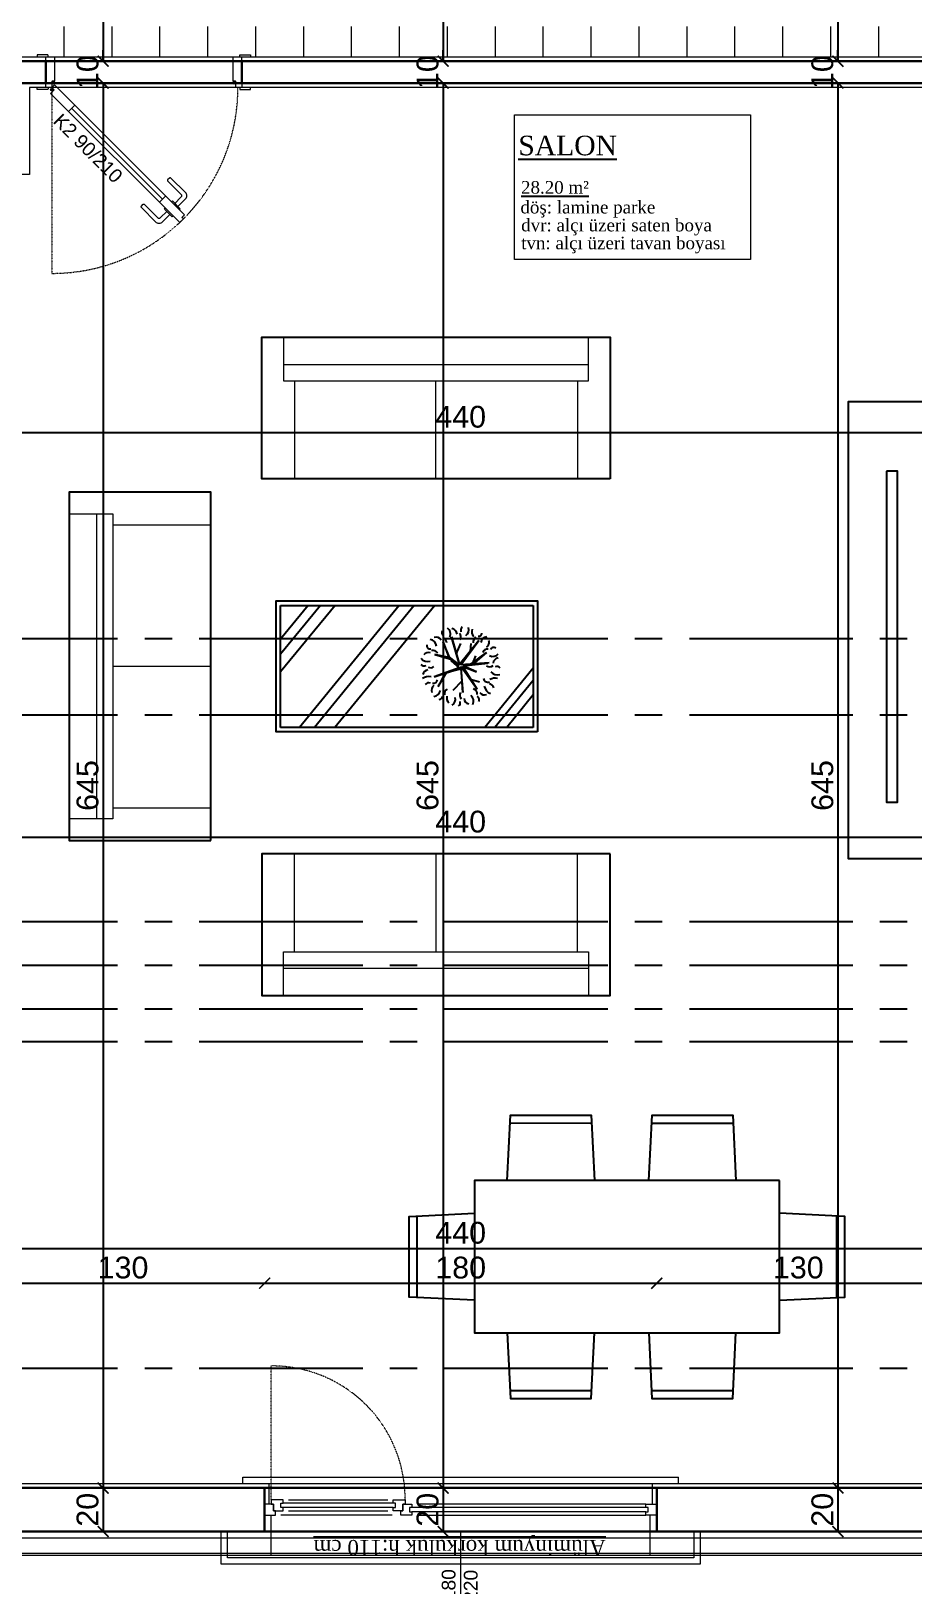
# Model space of a CAD drawing. Header units: millimetres. Extents: x 2778 to 13672, y 1832 to 5175.
# Drawn here: x 4174 to 4579, y 2466 to 3179 of the extents above; entities that cross this region are included whole.
import ezdxf

# ---------------------------------------------------------------- set-up
doc = ezdxf.new("R2010")
doc.units = ezdxf.units.MM
for name, pattern in [('CENTER2', [112.5, 75, -12.5, 12.5, -12.5]), ('DASHDOT2', [12.7, 6.35, -3.175, 0, -3.175]), ('DOTX2', [0.5, 0, -0.5])]:
    doc.linetypes.add(name, pattern=pattern)
for name, color, linetype in [('697D_L00F00_21.65 KOTU_1+1 B$0$4+1$0$7-DCR-FRN', 8, 'Continuous'), ('697D_L00F00_21.65 KOTU_1+1 B$0$4+1$0$A-FURN', 8, 'Continuous'), ('7-DCR-FRN', 8, 'Continuous'), ('Yazi', 7, 'Continuous')]:
    doc.layers.add(name, color=color, linetype=linetype)
for name, color, linetype, lineweight in [('aks', 251, 'DASHDOT2', 35), ('duvar', 232, 'Continuous', 30), ('görünüş', 201, 'Continuous', 18), ('ince', 37, 'Continuous', 0), ('iz', 1, 'DOTX2', 20), ('kapı', 3, 'Continuous', 18), ('pencere', 4, 'Continuous', 18), ('sıva dış', 30, 'Continuous', 9), ('sıva iç', 21, 'Continuous', 0), ('yalıtım', 107, 'Continuous', 0), ('yazı', 11, 'Continuous', 20), ('z - tarama', 251, 'Continuous', 18), ('ölçü dış', 192, 'Continuous', 20), ('ÖLÇÜ İÇ', 7, 'Continuous', 9)]:
    doc.layers.add(name, color=color, linetype=linetype, lineweight=lineweight)
doc.styles.get("Standard").update_dxf_attribs({"font": 'arial.ttf'})
doc.styles.add('Times roman', font='times.ttf')
doc.dimstyles.new('zulay iç ölçü', dxfattribs={"dimtxt": 10, "dimasz": 5, "dimexe": 0.18, "dimexo": 0, "dimgap": 2, "dimtad": 3, "dimdec": 0, "dimzin": 0, "dimdsep": 46, "dimtxsty": 'Standard', "dimblk": 'ARCHTICK', "dimcen": 0.09, "dimse1": 1, "dimse2": 1, "dimadec": 0, "dimazin": 0, "dimtfac": 1, "dimtdec": 0, "dimtix": 1, "dimtofl": 0, "dimtmove": 0, "dimatfit": 3, "dimldrblk": 'ARCHTICK', "dimfxl": 1, "dimtolj": 1, "dimtzin": 0, "dimarcsym": 0})

# ---------------------------------------------------------------- blocks, each defined once
blk = doc.blocks.new('sadsfsfsf')
at = {"layer": 'ince'}
for p, q in [((0.7, 0), (-0.7, 0)), ((0, 0.7), (0, -0.7))]:
    blk.add_line(p, q, dxfattribs=at)
for radius in [0.6, 0.45]:
    blk.add_circle((0, 0), radius, dxfattribs=at)
blk = doc.blocks.new('eddeded')
at = {"layer": 'duvar'}
for p, q in [((-48.21, 54.38), (-38.21, 54.38)), ((-48.21, -35.62), (-38.21, -35.62))]:
    blk.add_line(p, q, dxfattribs=at)
at = {"layer": 'ince'}
blk.add_line((-26.6, -23.78), (15.13, 17.96), dxfattribs=at)
for points in [[(-50.21, 53.38), (-50.96, 53.38, -0.414214), (-51.21, 53.63), (-51.21, 58.13, -0.414214), (-50.96, 58.38), (-50.21, 58.38)], [(-36.21, 53.38), (-35.46, 53.38, 0.414214), (-35.21, 53.63), (-35.21, 58.13, 0.414214), (-35.46, 58.38), (-36.21, 58.38)], [(-50.21, -34.62), (-50.96, -34.62, 0.414214), (-51.21, -34.87), (-51.21, -39.37, 0.414214), (-50.96, -39.62), (-50.21, -39.62)], [(-36.21, -34.62), (-35.46, -34.62, -0.414214), (-35.21, -34.87), (-35.21, -39.37, -0.414214), (-35.46, -39.62), (-36.21, -39.62)]]:
    blk.add_lwpolyline(points, format="xyb", dxfattribs=at)
for points in [[(-39.11, 51.33), (-39.11, 50.38), (-37.81, 50.68), (-37.81, 50.81, -0.112206), (-37.91, 50.76), (-38.72, 50.57, -0.482314), (-39.02, 50.82), (-39.02, 51.24, -0.414214), (-38.77, 51.49), (-37.97, 51.49, -0.170049), (-37.81, 51.43), (-37.81, 51.58), (-38.86, 51.58, 0.414214)], [(17.08, 23.59), (18.49, 25), (14.96, 28.54, 0.414214), (12.13, 28.54), (5.41, 21.82, 0.414214), (5.41, 21.11), (6.12, 20.4, 0.414214), (6.83, 20.4), (12.84, 26.41, -0.414214), (14.25, 26.41)], [(20.76, 19.91), (22.17, 21.32), (25.71, 17.79, -0.414214), (25.71, 14.96), (18.99, 8.24, -0.414214), (18.28, 8.24), (17.58, 8.95, -0.414214), (17.58, 9.66), (23.59, 15.67, 0.414214), (23.59, 17.08)], [(-39.11, -31.62), (-39.11, -32.57, 0.414214), (-38.86, -32.82), (-37.81, -32.82), (-37.81, -32.67, -0.170049), (-37.97, -32.73), (-38.77, -32.73, -0.414214), (-39.02, -32.48), (-39.02, -32.06, -0.482314), (-38.72, -31.81), (-37.91, -32, -0.112206), (-37.81, -32.05), (-37.81, -31.92)]]:
    blk.add_lwpolyline(points, format="xyb", close=True, dxfattribs=at)
for points in [[(20.04, 25.7), (19.62, 26.12), (15.96, 22.47), (16.38, 22.04)], [(22.87, 22.87), (23.29, 22.44), (19.64, 18.79), (19.21, 19.21)]]:
    blk.add_lwpolyline(points, dxfattribs=at)
at = {"layer": 'iz', "ltscale": 0.1}
for p, q in [((-48.21, -35.62), (-48.21, 54.38)), ((-38.21, -35.62), (-38.21, 54.38)), ((-36.21, -32.82), (49.19, -32.82))]:
    blk.add_line(p, q, dxfattribs=at)
blk.add_arc((-36.22, -32.83), 85.41, 0.00422, 89.99578, dxfattribs=at)
at = {"layer": 'kapı'}
for p, q in [((13.72, 19.37), (16.54, 16.54)), ((-28.02, -22.36), (-25.19, -25.19))]:
    blk.add_line(p, q, dxfattribs=at)
for points in [[(-36.21, 54.38), (-36.21, 51.58), (-38.86, 51.58, 0.414214), (-39.11, 51.33), (-39.11, 50.38), (-50.21, 50.38), (-50.21, 54.38)], [(-50.21, -35.62), (-50.21, -31.62), (-39.11, -31.62), (-39.11, -32.57, 0.414214), (-38.86, -32.82), (-36.21, -32.82), (-36.21, -35.62), (-36.21, -35.62)]]:
    blk.add_lwpolyline(points, format="xyb", dxfattribs=at)
blk.add_lwpolyline([(-36.21, -32.82), (-35.15, -31.76), (-33.46, -33.46), (25.87, 25.87), (24.17, 27.57), (23.47, 26.86), (22.33, 27.99), (-37.35, -31.69), (-36.21, -32.82)], dxfattribs=at)
at = {"layer": 'sıva iç'}
for p, q in [((-48.21, 54.38), (-50.21, 54.38)), ((-38.21, 54.38), (-36.21, 54.38)), ((-48.21, -35.62), (-50.21, -35.62)), ((-36.21, -35.62), (-38.21, -35.62))]:
    blk.add_line(p, q, dxfattribs=at)
at = {"layer": 'ölçü dış'}
blk.add_line((-38.21, -35.62), (-48.21, -35.62), dxfattribs=at)
at = {"layer": 'ince', "rotation": 90}
blk.add_blockref('sadsfsfsf', (-35.15, -32.82), dxfattribs=at)
at = {"layer": 'yazı'}
blk.add_text('K2 90/210', height=6.328, rotation=45, dxfattribs=at).set_placement((-20.24, -32.71))
blk = doc.blocks.new('WWE')
at = {"layer": 'duvar'}
for p, q in [((1010460.07, -375776.08), (1010460.07, -375756.08)), ((1010640.07, -375776.08), (1010640.07, -375756.08))]:
    blk.add_line(p, q, dxfattribs=at)
at = {"layer": 'görünüş'}
for p, q in [((1010450.07, -375754.08), (1010450.07, -375751.08)), ((1010450.07, -375751.08), (1010650.07, -375751.08)), ((1010650.07, -375754.08), (1010650.07, -375751.08))]:
    blk.add_line(p, q, dxfattribs=at)
at = {"layer": 'ince'}
for p, q in [((1010519.07, -375763.08), (1010468.57, -375763.08)), ((1010519.07, -375765.08), (1010468.57, -375765.08)), ((1010471.07, -375761.58), (1010516.57, -375761.58)), ((1010635.07, -375765.08), (1010527.57, -375765.08)), ((1010635.07, -375763.58), (1010530.07, -375763.58)), ((1010518.57, -375768.58), (1010467.57, -375768.58)), ((1010471.07, -375766.58), (1010516.57, -375766.58)), ((1010635.07, -375767.08), (1010527.57, -375767.08)), ((1010530.07, -375768.58), (1010635.07, -375768.58))]:
    blk.add_line(p, q, dxfattribs=at)
at = {"layer": 'iz', "ltscale": 0.1}
for p, q in [((1010463.09, -375761.55), (1010463.09, -375700.05)), ((1010640.07, -375756.08), (1010460.07, -375756.08)), ((1010460.07, -375776.08), (1010640.07, -375776.08))]:
    blk.add_line(p, q, dxfattribs=at)
blk.add_arc((1010463.44, -375761.18), 61.13, 359.63152, 90.32293, dxfattribs=at)
at = {"layer": 'pencere'}
for p, q in [((1010464.07, -375763.58), (1010460.07, -375763.58)), ((1010468.57, -375761.58), (1010463.07, -375761.58)), ((1010463.07, -375761.58), (1010463.07, -375763.58)), ((1010463.07, -375763.58), (1010464.07, -375763.58)), ((1010464.07, -375766.58), (1010464.07, -375763.58)), ((1010464.07, -375763.58), (1010464.07, -375766.58)), ((1010467.57, -375765.08), (1010467.57, -375763.08)), ((1010467.57, -375763.08), (1010468.57, -375763.08)), ((1010468.57, -375765.08), (1010467.57, -375765.08)), ((1010468.57, -375763.08), (1010468.57, -375761.58)), ((1010468.57, -375766.58), (1010468.57, -375765.08)), ((1010519.07, -375763.08), (1010519.07, -375761.58)), ((1010519.07, -375761.58), (1010524.57, -375761.58)), ((1010520.07, -375763.08), (1010519.07, -375763.08)), ((1010519.07, -375766.58), (1010519.07, -375765.08)), ((1010519.07, -375765.08), (1010520.07, -375765.08)), ((1010520.07, -375765.08), (1010520.07, -375763.08)), ((1010523.57, -375766.58), (1010523.57, -375763.58)), ((1010523.57, -375763.58), (1010527.57, -375763.58)), ((1010524.57, -375763.58), (1010523.57, -375763.58)), ((1010523.57, -375763.58), (1010523.57, -375766.58)), ((1010524.57, -375761.58), (1010524.57, -375763.58)), ((1010527.57, -375765.08), (1010526.57, -375765.08)), ((1010526.57, -375765.08), (1010526.57, -375767.08)), ((1010527.57, -375763.58), (1010527.57, -375765.08)), ((1010635.07, -375765.08), (1010635.07, -375763.58)), ((1010635.07, -375763.58), (1010635.07, -375763.58)), ((1010635.07, -375763.58), (1010640.07, -375763.58)), ((1010636.07, -375765.08), (1010635.07, -375765.08)), ((1010636.07, -375767.08), (1010636.07, -375765.08)), ((1010460.07, -375768.58), (1010465.07, -375768.58)), ((1010465.07, -375766.58), (1010464.07, -375766.58)), ((1010464.07, -375766.58), (1010468.57, -375766.58)), ((1010465.07, -375768.58), (1010465.07, -375766.58)), ((1010523.57, -375766.58), (1010519.07, -375766.58)), ((1010522.57, -375768.58), (1010522.57, -375766.58)), ((1010522.57, -375766.58), (1010523.57, -375766.58)), ((1010527.57, -375768.58), (1010522.57, -375768.58)), ((1010526.57, -375767.08), (1010527.57, -375767.08)), ((1010527.57, -375767.08), (1010527.57, -375768.58)), ((1010635.07, -375768.58), (1010635.07, -375767.08)), ((1010635.07, -375767.08), (1010636.07, -375767.08)), ((1010640.07, -375768.58), (1010635.07, -375768.58)), ((1010635.07, -375768.58), (1010635.07, -375768.58))]:
    blk.add_line(p, q, dxfattribs=at)
at = {"layer": 'sıva dış'}
for p, q in [((1010463.07, -375787.08), (1010463.07, -375768.58)), ((1010637.07, -375787.08), (1010637.07, -375768.58))]:
    blk.add_line(p, q, dxfattribs=at)
at = {"layer": 'sıva iç'}
for p, q in [((1010462.07, -375763.58), (1010462.07, -375754.08)), ((1010638.07, -375763.58), (1010638.07, -375754.08))]:
    blk.add_line(p, q, dxfattribs=at)
at = {"layer": 'sıva iç', "color": 1}
for p, q in [((1010440.07, -375791.08), (1010440.07, -375776.08)), ((1010443.07, -375788.08), (1010443.07, -375776.08)), ((1010450.07, -375776.08), (1010450.07, -375776.08)), ((1010657.07, -375776.08), (1010657.07, -375788.08)), ((1010660.07, -375776.08), (1010660.07, -375791.08)), ((1010462.68, -375791.08), (1010440.07, -375791.08)), ((1010462.68, -375788.08), (1010443.07, -375788.08)), ((1010657.07, -375788.08), (1010462.68, -375788.08)), ((1010660.07, -375791.08), (1010462.68, -375791.08))]:
    blk.add_line(p, q, dxfattribs=at)
at = {"layer": 'yazı'}
blk.add_line((1010550.07, -375813.13), (1010550.07, -375776.08), dxfattribs=at)
blk.add_circle((1010550.07, -375820.13), 7, dxfattribs=at)
at = {"layer": 'yazı', "style": 'Times roman'}
blk.add_text('%%UAlüminyum korkuluk h:110 cm', height=6.9967, rotation=180, dxfattribs=at).set_placement((1010616.65, -375779.95))
at = {"layer": 'yazı'}
for s, p in [('180', (1010547.68, -375808.07)), ('220', (1010557.83, -375808.39)), ('P2', (1010553.61, -375824.95))]:
    blk.add_text(s, height=6.328, rotation=90, dxfattribs=at).set_placement(p)
blk = doc.blocks.new('*U37')
at = {"layer": '697D_L00F00_21.65 KOTU_1+1 B$0$4+1$0$7-DCR-FRN', "linetype": 'Continuous'}
for p, q in [((-0.8147, 0.614), (-1.1853, 0.614)), ((-0.1647, 0.614), (-0.5353, 0.614)), ((-0.8147, -0.614), (-1.1853, -0.614)), ((-0.1647, -0.614), (-0.5353, -0.614))]:
    blk.add_line(p, q, dxfattribs=at)
for points in [[(-0.8, 0.35), (-0.8147, 0.6507), (-1.1853, 0.6507), (-1.2, 0.35)], [(-0.15, 0.35), (-0.1647, 0.6507), (-0.5353, 0.6507), (-0.55, 0.35)], [(-0.8, -0.35), (-0.8147, -0.6507), (-1.1853, -0.6507), (-1.2, -0.35)], [(-0.15, -0.35), (-0.1647, -0.6507), (-0.5353, -0.6507), (-0.55, -0.35)]]:
    blk.add_lwpolyline(points, dxfattribs=at)
blk.add_lwpolyline([(-1.4, -0.35), (0, -0.35), (0, 0.35), (-1.4, 0.35)], close=True, dxfattribs=at)
at = {"layer": '697D_L00F00_21.65 KOTU_1+1 B$0$4+1$0$A-FURN', "linetype": 'Continuous'}
for p, q in [((-1.664, 0.1853), (-1.664, -0.1853)), ((0.264, 0.1853), (0.264, -0.1853))]:
    blk.add_line(p, q, dxfattribs=at)
for points in [[(-1.4, 0.2), (-1.7007, 0.1853), (-1.7007, -0.1853), (-1.4, -0.2)], [(0, 0.2), (0.3007, 0.1853), (0.3007, -0.1853), (0, -0.2)]]:
    blk.add_lwpolyline(points, dxfattribs=at)
blk = doc.blocks.new('*U35')
at = {"layer": '7-DCR-FRN'}
for p, q in [((-13.15, 58), (-28, 45.86)), ((-0.88, 58), (-28, 35.83)), ((-6.49, 58), (-28, 40.42)), ((28, 58), (-28, 58)), ((-28, 58), (-28, -58)), ((28, -58), (28, 58)), ((0.26, 25.6), (1.41, 37.17)), ((6.31, 36.53), (0.64, 29.93)), ((1.67, 37.69), (0.65, 24.69)), ((1.41, 37.17), (1.16, 29.54)), ((1.16, 29.54), (6.31, 36.53)), ((0, 24.95), (-10.54, 32.22)), ((-10.54, 32.22), (-0.13, 25.6)), ((-5.99, 29.58), (-7.12, 33.35)), ((-0.13, 25.6), (-2.57, 31.88)), ((-2.57, 31.88), (0.26, 25.6)), ((0.64, 29.93), (4.84, 31.63)), ((0.65, 24.69), (11.81, 33.07)), ((11.81, 33.07), (0.78, 24.08)), ((6.96, 29.2), (10.52, 29.43)), ((-1.17, 24.69), (-12.05, 25.72)), ((-12.05, 25.72), (0, 24.95)), ((-6.77, 25.25), (-11.09, 21.12)), ((-4.89, 12.51), (-0.78, 24.56)), ((-0.65, 23.95), (-4.89, 12.51)), ((-0.78, 24.56), (-3.46, 17.28)), ((-2.81, 18.14), (-1.17, 24.69)), ((2.56, 20.36), (-0.65, 23.95)), ((3.38, 19.62), (0.39, 23.95)), ((0.39, 23.95), (2.56, 20.36)), ((13.61, 20.5), (0.65, 24.08)), ((0.65, 24.08), (4.25, 19.5)), ((0.78, 24.08), (13.61, 20.5)), ((5.63, 22.62), (10.52, 24.7)), ((-9.22, 14.41), (-2.81, 18.14)), ((-3.46, 17.28), (-9.22, 14.41)), ((5.38, 12.78), (3.38, 19.62)), ((11.05, 16.64), (3.99, 19.24)), ((3.99, 19.24), (5.38, 12.78)), ((4.25, 19.5), (11.05, 16.64)), ((28, 12.76), (-28, -33.02)), ((28, 3.34), (-28, -42.44)), ((28, -3.59), (-28, -49.37)), ((28, -33.01), (-2.56, -58)), ((28, -39.69), (5.6, -58)), ((28, -45.34), (12.52, -58)), ((-28, -58), (28, -58))]:
    blk.add_line(p, q, dxfattribs=at)
blk.add_lwpolyline([(-30, 60), (-30, -60), (30, -60), (30, 60)], close=True, dxfattribs=at)
blk.add_lwpolyline([(-30, 60), (-30, -60), (30, -60), (30, 60)], close=True, dxfattribs=at)
at = {"layer": '7-DCR-FRN', "extrusion": (0, 0, -1)}
for centre, major_axis, start_param, end_param in [((-10.78, 35.44), (-1.67, 1.67), 4.494462, 5.97098), ((-8.38, 39.81), (3.08, 3.08), 2.534785, 3.58455), ((-10.42, 37.44), (1.76, 1.76), -0.540488, 0.582887), ((-5.15, 37.17), (1.5, 1.5), 2.597457, 4.255739), ((-9.63, 40.39), (2.99, 2.99), 0.495607, 1.356514), ((0.32, 41.56), (2.97, 2.97), 3.119665, 4.17552), ((-1.97, 41.19), (1.37, 1.37), -0.168576, 1.180577), ((2.26, 37.93), (-1.73, 1.73), 4.894894, 6.209265), ((0.94, 42.5), (2.13, 2.13), 0.99899, 2.174975), ((7.63, 39.52), (-2.18, 2.18), 4.963816, 6.399957), ((5.86, 36.89), (1.46, 1.46), 0.588849, 2.139269), ((6.98, 39.87), (-1.18, 1.18), 1.775821, 3.472355), ((10.9, 35.62), (-1.52, 1.52), 5.94085, 7.533141), ((10.51, 36.89), (-2.14, 2.14), 2.412933, 3.806953), ((-16, 27.21), (-2.4, 2.4), 0.343258, 1.666965), ((-15.38, 31.6), (-1.17, 1.17), 0.260288, 1.930326), ((-12.71, 29.84), (-1.73, 1.73), 0.71489, 2.029848), ((11.13, 32.71), (-1.65, 1.65), 2.748968, 4.071251), ((15.94, 32.92), (2.21, 2.21), 2.001057, 3.151731), ((15.17, 33.03), (0.963, 0.963), 3.637708, 5.574611), ((16.74, 25.48), (2.09, 2.09), 4.465952, 5.85576), ((-16.74, 22.85), (1.17, 1.17), 4.417954, 5.883919), ((-15.15, 19.26), (2.13, 2.13), 4.435356, 5.7884), ((-14.78, 28.65), (1.72, 1.72), 2.359421, 3.812742), ((-13.29, 26.69), (1.7, 1.7), 1.811769, 3.074319), ((13.49, 22.17), (-1.83, 1.83), 0.269504, 1.469985), ((14.15, 19.74), (2.41, 2.41), -0.596761, 0.530229), ((16.53, 27.04), (1.65, 1.65), 1.556652, 2.67951), ((-14.51, 21.04), (1.97, 1.97), 2.029873, 3.258277), ((-13.63, 14.85), (1.1, 1.1), 3.912813, 5.455212), ((-10.22, 11.93), (-2.53, 2.53), 5.610896, 6.838603), ((-12.55, 19.63), (-1.68, 1.68), 2.857787, 4.168751), ((10.84, 15.96), (1.63, 1.63), -0.835936, 0.386912), ((11.02, 13.49), (-1.7, 1.7), 1.193932, 2.764391), ((15.1, 17.31), (-1.9, 1.9), 0.1729, 1.85548), ((15.62, 18.16), (-1.52, 1.52), 3.608489, 4.799895), ((-11.12, 14.28), (-2.11, 2.11), 3.030383, 4.209272), ((-9.53, 9.98), (1.4, 1.4), 0.378865, 1.679355), ((-5.56, 12), (-1.53, 1.53), 5.385771, 6.799513), ((-9.2, 9.93), (-3.22, 3.22), 2.096822, 3.023848), ((-4.24, 9.84), (-1.84, 1.84), 2.447851, 3.758583), ((1.67, 10.9), (1.64, 1.64), 3.381045, 4.65182), ((2.08, 7.93), (1.36, 1.36), 3.048732, 4.380826), ((5.54, 9.37), (2.37, 2.37), 2.915554, 4.30502), ((3.55, 9.86), (-1.98, 1.98), 1.99053, 3.233966), ((4.4, 11.7), (2.09, 2.09), -0.212594, 0.90159), ((9.55, 10.6), (-1.07, 1.07), 3.690915, 5.731825), ((9.15, 10.24), (-2.32, 2.32), 0.812708, 2.215848)]:
    blk.add_ellipse(centre, major_axis=major_axis, ratio=1, start_param=start_param, end_param=end_param, dxfattribs=at)
blk = doc.blocks.new('*U27')
at = {"layer": '7-DCR-FRN'}
blk.add_lwpolyline([(0, 10), (160, 10), (160, 75), (0, 75)], close=True, dxfattribs=at)
at = {"layer": '7-DCR-FRN', "lineweight": 9, "flags": 128}
blk.add_lwpolyline([(0, 10), (160, 10), (160, 75), (0, 75)], close=True, dxfattribs=at)
blk.add_lwpolyline([(0, 10), (160, 10), (160, 75), (0, 75)], close=True, dxfattribs=at)
for points in [[(10, 55), (10, 75)], [(150, 75), (150, 75), (150, 55), (150, 55)], [(150, 62.5), (10, 62.5)], [(150, 55), (10, 55)], [(15, 55), (15, 10)], [(80, 10), (80, 55)], [(145, 55), (145, 10)]]:
    blk.add_lwpolyline(points, dxfattribs=at)
blk = doc.blocks.new('*U29')
at = {"layer": '7-DCR-FRN'}
blk.add_lwpolyline([(0, 0), (210, 0), (210, 40), (0, 40)], close=True, dxfattribs=at)
blk.add_lwpolyline([(32, 22.5), (184, 22.5), (184, 17.5), (32, 17.5), (32, 22.5)], dxfattribs=at)
blk = doc.blocks.new('_ArchTick')
at = {"color": 0, "linetype": 'ByBlock', "const_width": 0.15}
blk.add_lwpolyline([(-0.5, -0.5), (0.5, 0.5)], dxfattribs=at)
blk = doc.blocks.new('*D1818')
at = {"layer": 'Defpoints', "color": 0, "transparency": 16777216}
for p in [(4151.58, 2604.25), (4281.58, 2604.25), (4281.58, 2510.23)]:
    blk.add_point(p, dxfattribs=at)
at = {"layer": 'ÖLÇÜ İÇ', "color": 0, "lineweight": -2, "transparency": 16777216}
blk.add_line((4151.58, 2604.25), (4281.58, 2604.25), dxfattribs=at)
at = {"layer": 'ÖLÇÜ İÇ', "color": 0, "lineweight": -2, "transparency": 16777216, "xscale": 5, "yscale": 5, "zscale": 5, "rotation": 180}
blk.add_blockref('_ArchTick', (4151.58, 2604.25), dxfattribs=at)
at = {"layer": 'ÖLÇÜ İÇ', "color": 0, "lineweight": -2, "transparency": 16777216, "xscale": 5, "yscale": 5, "zscale": 5}
blk.add_blockref('_ArchTick', (4281.58, 2604.25), dxfattribs=at)
at = {"layer": 'ÖLÇÜ İÇ', "color": 0, "transparency": 16777216, "insert": (4216.58, 2611.36), "char_height": 10, "attachment_point": 5}
blk.add_mtext('\\A1;130', dxfattribs=at)
blk = doc.blocks.new('*D1819')
at = {"layer": 'Defpoints', "color": 0, "transparency": 16777216}
for p in [(4461.58, 2604.25), (4281.58, 2510.23), (4461.58, 2510.23)]:
    blk.add_point(p, dxfattribs=at)
at = {"layer": 'ÖLÇÜ İÇ', "color": 0, "lineweight": -2, "transparency": 16777216}
blk.add_line((4281.58, 2604.25), (4461.58, 2604.25), dxfattribs=at)
at = {"layer": 'ÖLÇÜ İÇ', "color": 0, "lineweight": -2, "transparency": 16777216, "xscale": 5, "yscale": 5, "zscale": 5, "rotation": 180}
blk.add_blockref('_ArchTick', (4281.58, 2604.25), dxfattribs=at)
at = {"layer": 'ÖLÇÜ İÇ', "color": 0, "lineweight": -2, "transparency": 16777216, "xscale": 5, "yscale": 5, "zscale": 5}
blk.add_blockref('_ArchTick', (4461.58, 2604.25), dxfattribs=at)
at = {"layer": 'ÖLÇÜ İÇ', "color": 0, "transparency": 16777216, "insert": (4371.58, 2611.35), "char_height": 10, "attachment_point": 5}
blk.add_mtext('\\A1;180', dxfattribs=at)
blk = doc.blocks.new('*D1820')
at = {"layer": 'Defpoints', "color": 0, "transparency": 16777216}
for p in [(4591.58, 2604.25), (4591.58, 2604.25), (4461.58, 2510.23)]:
    blk.add_point(p, dxfattribs=at)
at = {"layer": 'ÖLÇÜ İÇ', "color": 0, "lineweight": -2, "transparency": 16777216}
blk.add_line((4461.58, 2604.25), (4591.58, 2604.25), dxfattribs=at)
at = {"layer": 'ÖLÇÜ İÇ', "color": 0, "lineweight": -2, "transparency": 16777216, "xscale": 5, "yscale": 5, "zscale": 5, "rotation": 180}
blk.add_blockref('_ArchTick', (4461.58, 2604.25), dxfattribs=at)
at = {"layer": 'ÖLÇÜ İÇ', "color": 0, "lineweight": -2, "transparency": 16777216, "xscale": 5, "yscale": 5, "zscale": 5}
blk.add_blockref('_ArchTick', (4591.58, 2604.25), dxfattribs=at)
at = {"layer": 'ÖLÇÜ İÇ', "color": 0, "transparency": 16777216, "insert": (4526.58, 2611.36), "char_height": 10, "attachment_point": 5}
blk.add_mtext('\\A1;130', dxfattribs=at)
blk = doc.blocks.new('*D1827')
at = {"layer": 'Defpoints', "color": 0, "transparency": 16777216}
for p in [(4151.58, 2620.23), (4591.58, 2620.23), (4591.58, 2620.23)]:
    blk.add_point(p, dxfattribs=at)
at = {"layer": 'ÖLÇÜ İÇ', "color": 0, "lineweight": -2, "transparency": 16777216}
blk.add_line((4151.58, 2620.23), (4591.58, 2620.23), dxfattribs=at)
at = {"layer": 'ÖLÇÜ İÇ', "color": 0, "lineweight": -2, "transparency": 16777216, "xscale": 5, "yscale": 5, "zscale": 5, "rotation": 180}
blk.add_blockref('_ArchTick', (4151.58, 2620.23), dxfattribs=at)
at = {"layer": 'ÖLÇÜ İÇ', "color": 0, "lineweight": -2, "transparency": 16777216, "xscale": 5, "yscale": 5, "zscale": 5}
blk.add_blockref('_ArchTick', (4591.58, 2620.23), dxfattribs=at)
at = {"layer": 'ÖLÇÜ İÇ', "color": 0, "transparency": 16777216, "insert": (4371.58, 2627.34), "char_height": 10, "attachment_point": 5}
blk.add_mtext('\\A1;440', dxfattribs=at)
blk = doc.blocks.new('*D1830')
at = {"layer": 'Defpoints', "color": 0, "transparency": 16777216}
for p in [(4546.46, 3645.23), (4544.78, 3165.23), (4544.78, 3165.23)]:
    blk.add_point(p, dxfattribs=at)
at = {"layer": 'ÖLÇÜ İÇ', "color": 0, "lineweight": -2, "transparency": 16777216}
blk.add_line((4544.78, 3645.23), (4544.78, 3165.23), dxfattribs=at)
at = {"layer": 'ÖLÇÜ İÇ', "color": 0, "lineweight": -2, "transparency": 16777216, "xscale": 5, "yscale": 5, "zscale": 5}
for p, rotation in [((4544.78, 3645.23), 90), ((4544.78, 3165.23), 270)]:
    blk.add_blockref('_ArchTick', p, dxfattribs=dict(at, rotation=rotation))
at = {"layer": 'ÖLÇÜ İÇ', "color": 0, "transparency": 16777216, "insert": (4537.67, 3405.23), "char_height": 10, "attachment_point": 5, "rotation": 90}
blk.add_mtext('\\A1;480', dxfattribs=at)
blk = doc.blocks.new('*D1831')
at = {"layer": 'Defpoints', "color": 0, "transparency": 16777216}
for p in [(4544.78, 3165.23), (4544.78, 3155.23), (4544.78, 3155.23)]:
    blk.add_point(p, dxfattribs=at)
at = {"layer": 'ÖLÇÜ İÇ', "color": 0, "lineweight": -2, "transparency": 16777216}
for p, q in [((4544.78, 3165.23), (4544.78, 3170.23)), ((4544.78, 3155.23), (4544.78, 3150.23))]:
    blk.add_line(p, q, dxfattribs=at)
at = {"layer": 'ÖLÇÜ İÇ', "color": 0, "lineweight": -2, "transparency": 16777216, "xscale": 5, "yscale": 5, "zscale": 5}
for p, rotation in [((4544.78, 3165.23), 270), ((4544.78, 3155.23), 90)]:
    blk.add_blockref('_ArchTick', p, dxfattribs=dict(at, rotation=rotation))
at = {"layer": 'ÖLÇÜ İÇ', "color": 0, "transparency": 16777216, "insert": (4537.67, 3160.23), "char_height": 10, "attachment_point": 5, "rotation": 90}
blk.add_mtext('\\A1;10', dxfattribs=at)
blk = doc.blocks.new('*D1832')
at = {"layer": 'Defpoints', "color": 0, "transparency": 16777216}
for p in [(4544.78, 3155.23), (4544.78, 2510.23), (4544.78, 2510.23)]:
    blk.add_point(p, dxfattribs=at)
at = {"layer": 'ÖLÇÜ İÇ', "color": 0, "lineweight": -2, "transparency": 16777216}
blk.add_line((4544.78, 3155.23), (4544.78, 2510.23), dxfattribs=at)
at = {"layer": 'ÖLÇÜ İÇ', "color": 0, "lineweight": -2, "transparency": 16777216, "xscale": 5, "yscale": 5, "zscale": 5}
for p, rotation in [((4544.78, 3155.23), 90), ((4544.78, 2510.23), 270)]:
    blk.add_blockref('_ArchTick', p, dxfattribs=dict(at, rotation=rotation))
at = {"layer": 'ÖLÇÜ İÇ', "color": 0, "transparency": 16777216, "insert": (4537.67, 2832.73), "char_height": 10, "attachment_point": 5, "rotation": 90}
blk.add_mtext('\\A1;645', dxfattribs=at)
blk = doc.blocks.new('*D1833')
at = {"layer": 'Defpoints', "color": 0, "transparency": 16777216}
for p in [(4544.78, 2510.23), (4544.78, 2490.23), (4544.78, 2490.23)]:
    blk.add_point(p, dxfattribs=at)
at = {"layer": 'ÖLÇÜ İÇ', "color": 0, "lineweight": -2, "transparency": 16777216}
blk.add_line((4544.78, 2510.23), (4544.78, 2490.23), dxfattribs=at)
at = {"layer": 'ÖLÇÜ İÇ', "color": 0, "lineweight": -2, "transparency": 16777216, "xscale": 5, "yscale": 5, "zscale": 5}
for p, rotation in [((4544.78, 2510.23), 90), ((4544.78, 2490.23), 270)]:
    blk.add_blockref('_ArchTick', p, dxfattribs=dict(at, rotation=rotation))
at = {"layer": 'ÖLÇÜ İÇ', "color": 0, "transparency": 16777216, "insert": (4537.67, 2500.23), "char_height": 10, "attachment_point": 5, "rotation": 90}
blk.add_mtext('\\A1;20', dxfattribs=at)
blk = doc.blocks.new('*D1840')
at = {"layer": 'Defpoints', "color": 0, "transparency": 16777216}
for p in [(4370.82, 3295.23), (4363.52, 3165.23), (4363.52, 3165.23)]:
    blk.add_point(p, dxfattribs=at)
at = {"layer": 'ÖLÇÜ İÇ', "color": 0, "lineweight": -2, "transparency": 16777216}
blk.add_line((4363.52, 3295.23), (4363.52, 3165.23), dxfattribs=at)
at = {"layer": 'ÖLÇÜ İÇ', "color": 0, "lineweight": -2, "transparency": 16777216, "xscale": 5, "yscale": 5, "zscale": 5}
for p, rotation in [((4363.52, 3295.23), 90), ((4363.52, 3165.23), 270)]:
    blk.add_blockref('_ArchTick', p, dxfattribs=dict(at, rotation=rotation))
at = {"layer": 'ÖLÇÜ İÇ', "color": 0, "transparency": 16777216, "insert": (4356.41, 3230.23), "char_height": 10, "attachment_point": 5, "rotation": 90}
blk.add_mtext('\\A1;130', dxfattribs=at)
blk = doc.blocks.new('*D1841')
at = {"layer": 'Defpoints', "color": 0, "transparency": 16777216}
for p in [(4363.52, 3165.23), (4363.52, 3155.23), (4363.52, 3155.23)]:
    blk.add_point(p, dxfattribs=at)
at = {"layer": 'ÖLÇÜ İÇ', "color": 0, "lineweight": -2, "transparency": 16777216}
for p, q in [((4363.52, 3165.23), (4363.52, 3170.23)), ((4363.52, 3155.23), (4363.52, 3150.23))]:
    blk.add_line(p, q, dxfattribs=at)
at = {"layer": 'ÖLÇÜ İÇ', "color": 0, "lineweight": -2, "transparency": 16777216, "xscale": 5, "yscale": 5, "zscale": 5}
for p, rotation in [((4363.52, 3165.23), 270), ((4363.52, 3155.23), 90)]:
    blk.add_blockref('_ArchTick', p, dxfattribs=dict(at, rotation=rotation))
at = {"layer": 'ÖLÇÜ İÇ', "color": 0, "transparency": 16777216, "insert": (4356.41, 3160.23), "char_height": 10, "attachment_point": 5, "rotation": 90}
blk.add_mtext('\\A1;10', dxfattribs=at)
blk = doc.blocks.new('*D1842')
at = {"layer": 'Defpoints', "color": 0, "transparency": 16777216}
for p in [(4363.52, 3155.23), (4363.52, 2510.23), (4363.52, 2510.23)]:
    blk.add_point(p, dxfattribs=at)
at = {"layer": 'ÖLÇÜ İÇ', "color": 0, "lineweight": -2, "transparency": 16777216}
blk.add_line((4363.52, 3155.23), (4363.52, 2510.23), dxfattribs=at)
at = {"layer": 'ÖLÇÜ İÇ', "color": 0, "lineweight": -2, "transparency": 16777216, "xscale": 5, "yscale": 5, "zscale": 5}
for p, rotation in [((4363.52, 3155.23), 90), ((4363.52, 2510.23), 270)]:
    blk.add_blockref('_ArchTick', p, dxfattribs=dict(at, rotation=rotation))
at = {"layer": 'ÖLÇÜ İÇ', "color": 0, "transparency": 16777216, "insert": (4356.41, 2832.73), "char_height": 10, "attachment_point": 5, "rotation": 90}
blk.add_mtext('\\A1;645', dxfattribs=at)
blk = doc.blocks.new('*D1843')
at = {"layer": 'Defpoints', "color": 0, "transparency": 16777216}
for p in [(4363.52, 2510.23), (4363.52, 2490.23), (4363.52, 2490.23)]:
    blk.add_point(p, dxfattribs=at)
at = {"layer": 'ÖLÇÜ İÇ', "color": 0, "lineweight": -2, "transparency": 16777216}
blk.add_line((4363.52, 2510.23), (4363.52, 2490.23), dxfattribs=at)
at = {"layer": 'ÖLÇÜ İÇ', "color": 0, "lineweight": -2, "transparency": 16777216, "xscale": 5, "yscale": 5, "zscale": 5}
for p, rotation in [((4363.52, 2510.23), 90), ((4363.52, 2490.23), 270)]:
    blk.add_blockref('_ArchTick', p, dxfattribs=dict(at, rotation=rotation))
at = {"layer": 'ÖLÇÜ İÇ', "color": 0, "transparency": 16777216, "insert": (4356.41, 2500.23), "char_height": 10, "attachment_point": 5, "rotation": 90}
blk.add_mtext('\\A1;20', dxfattribs=at)
blk = doc.blocks.new('*D1847')
at = {"layer": 'Defpoints', "color": 0, "transparency": 16777216}
for p in [(4207.43, 3295.23), (4207.43, 3165.23), (4207.43, 3165.23)]:
    blk.add_point(p, dxfattribs=at)
at = {"layer": 'ÖLÇÜ İÇ', "color": 0, "lineweight": -2, "transparency": 16777216}
blk.add_line((4207.43, 3295.23), (4207.43, 3165.23), dxfattribs=at)
at = {"layer": 'ÖLÇÜ İÇ', "color": 0, "lineweight": -2, "transparency": 16777216, "xscale": 5, "yscale": 5, "zscale": 5}
for p, rotation in [((4207.43, 3295.23), 90), ((4207.43, 3165.23), 270)]:
    blk.add_blockref('_ArchTick', p, dxfattribs=dict(at, rotation=rotation))
at = {"layer": 'ÖLÇÜ İÇ', "color": 0, "transparency": 16777216, "insert": (4200.32, 3230.23), "char_height": 10, "attachment_point": 5, "rotation": 90}
blk.add_mtext('\\A1;130', dxfattribs=at)
blk = doc.blocks.new('*D1848')
at = {"layer": 'Defpoints', "color": 0, "transparency": 16777216}
for p in [(4207.43, 3165.23), (4207.43, 3155.23), (4207.43, 3155.23)]:
    blk.add_point(p, dxfattribs=at)
at = {"layer": 'ÖLÇÜ İÇ', "color": 0, "lineweight": -2, "transparency": 16777216}
for p, q in [((4207.43, 3165.23), (4207.43, 3170.23)), ((4207.43, 3155.23), (4207.43, 3150.23))]:
    blk.add_line(p, q, dxfattribs=at)
at = {"layer": 'ÖLÇÜ İÇ', "color": 0, "lineweight": -2, "transparency": 16777216, "xscale": 5, "yscale": 5, "zscale": 5}
for p, rotation in [((4207.43, 3165.23), 270), ((4207.43, 3155.23), 90)]:
    blk.add_blockref('_ArchTick', p, dxfattribs=dict(at, rotation=rotation))
at = {"layer": 'ÖLÇÜ İÇ', "color": 0, "transparency": 16777216, "insert": (4200.32, 3160.23), "char_height": 10, "attachment_point": 5, "rotation": 90}
blk.add_mtext('\\A1;10', dxfattribs=at)
blk = doc.blocks.new('*D1849')
at = {"layer": 'Defpoints', "color": 0, "transparency": 16777216}
for p in [(4207.43, 3155.23), (4207.43, 2510.23), (4207.43, 2510.23)]:
    blk.add_point(p, dxfattribs=at)
at = {"layer": 'ÖLÇÜ İÇ', "color": 0, "lineweight": -2, "transparency": 16777216}
blk.add_line((4207.43, 3155.23), (4207.43, 2510.23), dxfattribs=at)
at = {"layer": 'ÖLÇÜ İÇ', "color": 0, "lineweight": -2, "transparency": 16777216, "xscale": 5, "yscale": 5, "zscale": 5}
for p, rotation in [((4207.43, 3155.23), 90), ((4207.43, 2510.23), 270)]:
    blk.add_blockref('_ArchTick', p, dxfattribs=dict(at, rotation=rotation))
at = {"layer": 'ÖLÇÜ İÇ', "color": 0, "transparency": 16777216, "insert": (4200.32, 2832.73), "char_height": 10, "attachment_point": 5, "rotation": 90}
blk.add_mtext('\\A1;645', dxfattribs=at)
blk = doc.blocks.new('*D1850')
at = {"layer": 'Defpoints', "color": 0, "transparency": 16777216}
for p in [(4207.43, 2510.23), (4207.43, 2490.23), (4207.43, 2490.23)]:
    blk.add_point(p, dxfattribs=at)
at = {"layer": 'ÖLÇÜ İÇ', "color": 0, "lineweight": -2, "transparency": 16777216}
blk.add_line((4207.43, 2510.23), (4207.43, 2490.23), dxfattribs=at)
at = {"layer": 'ÖLÇÜ İÇ', "color": 0, "lineweight": -2, "transparency": 16777216, "xscale": 5, "yscale": 5, "zscale": 5}
for p, rotation in [((4207.43, 2510.23), 90), ((4207.43, 2490.23), 270)]:
    blk.add_blockref('_ArchTick', p, dxfattribs=dict(at, rotation=rotation))
at = {"layer": 'ÖLÇÜ İÇ', "color": 0, "transparency": 16777216, "insert": (4200.32, 2500.23), "char_height": 10, "attachment_point": 5, "rotation": 90}
blk.add_mtext('\\A1;20', dxfattribs=at)
blk = doc.blocks.new('*D1939')
at = {"layer": 'Defpoints', "color": 0, "transparency": 16777216}
for p in [(4151.58, 2994.85), (4591.58, 2994.85), (4591.58, 2994.85)]:
    blk.add_point(p, dxfattribs=at)
at = {"layer": 'ÖLÇÜ İÇ', "color": 0, "lineweight": -2, "transparency": 16777216}
blk.add_line((4151.58, 2994.85), (4591.58, 2994.85), dxfattribs=at)
at = {"layer": 'ÖLÇÜ İÇ', "color": 0, "lineweight": -2, "transparency": 16777216, "xscale": 5, "yscale": 5, "zscale": 5, "rotation": 180}
blk.add_blockref('_ArchTick', (4151.58, 2994.85), dxfattribs=at)
at = {"layer": 'ÖLÇÜ İÇ', "color": 0, "lineweight": -2, "transparency": 16777216, "xscale": 5, "yscale": 5, "zscale": 5}
blk.add_blockref('_ArchTick', (4591.58, 2994.85), dxfattribs=at)
at = {"layer": 'ÖLÇÜ İÇ', "color": 0, "transparency": 16777216, "insert": (4371.58, 3001.95), "char_height": 10, "attachment_point": 5}
blk.add_mtext('\\A1;440', dxfattribs=at)
blk = doc.blocks.new('*D1946')
at = {"layer": 'Defpoints', "color": 0, "transparency": 16777216}
for p in [(4151.58, 2808.98), (4591.58, 2808.98), (4591.58, 2808.98)]:
    blk.add_point(p, dxfattribs=at)
at = {"layer": 'ÖLÇÜ İÇ', "color": 0, "lineweight": -2, "transparency": 16777216}
blk.add_line((4151.58, 2808.98), (4591.58, 2808.98), dxfattribs=at)
at = {"layer": 'ÖLÇÜ İÇ', "color": 0, "lineweight": -2, "transparency": 16777216, "xscale": 5, "yscale": 5, "zscale": 5, "rotation": 180}
blk.add_blockref('_ArchTick', (4151.58, 2808.98), dxfattribs=at)
at = {"layer": 'ÖLÇÜ İÇ', "color": 0, "lineweight": -2, "transparency": 16777216, "xscale": 5, "yscale": 5, "zscale": 5}
blk.add_blockref('_ArchTick', (4591.58, 2808.98), dxfattribs=at)
at = {"layer": 'ÖLÇÜ İÇ', "color": 0, "transparency": 16777216, "insert": (4371.58, 2816.08), "char_height": 10, "attachment_point": 5}
blk.add_mtext('\\A1;440', dxfattribs=at)

msp = doc.modelspace()

# ---------------------------------------------------------------- hatches: boundary and pattern name
at = {"layer": 'z - tarama', "true_color": 0xffffff}
h = msp.add_hatch(dxfattribs=at)
h.set_pattern_fill('ANGLE', scale=80, style=0)
h.set_pattern_definition([(0, (-1057024.51, 409725.164), (0, 22), [16, -6]), (90, (-1057024.51, 409725.164), (-22, 1e-15), [16, -6])])
h.paths.add_polyline_path([(3676.58, 3205.23), (3568.58, 3205.23), (3568.58, 3196.6), (3569.58, 3196.6), (3569.58, 3191.6), (3568.58, 3191.6), (3568.58, 3077.23), (3590.92, 3077.23), (3590.92, 3078.23), (3595.92, 3078.23), (3595.92, 3077.23), (3598.92, 3077.23), (3676.58, 3077.23)])
h.paths.add_polyline_path([(3676.58, 3250.23), (3568.58, 3250.23), (3568.58, 3205.23), (3676.58, 3205.23)])
h.paths.add_polyline_path([(3676.58, 3293.23), (3673.52, 3293.23), (3673.52, 3292.23), (3668.52, 3292.23), (3668.52, 3293.23), (3665.52, 3293.23), (3580.52, 3293.23), (3580.52, 3292.23), (3575.52, 3292.23), (3575.52, 3293.23), (3568.58, 3293.23), (3568.58, 3289.6), (3569.58, 3289.6), (3569.58, 3284.6), (3568.58, 3284.6), (3568.58, 3281.6), (3568.58, 3250.23), (3676.58, 3250.23)])
h.paths.add_polyline_path([(4001.58, 3293.23), (3964, 3293.23), (3964, 3292.23), (3959, 3292.23), (3959, 3293.23), (3956, 3293.23), (3871, 3293.23), (3871, 3292.23), (3866, 3292.23), (3866, 3293.23), (3676.58, 3293.23), (3676.58, 3250.23), (4001.58, 3250.23)])
h.paths.add_polyline_path([(4001.58, 3250.23), (3676.58, 3250.23), (3676.58, 3205.23), (4001.58, 3205.23)])
h.paths.add_polyline_path([(4001.58, 3205.23), (3676.58, 3205.23), (3676.58, 3075.23), (3691.58, 3075.23), (3691.58, 3165.23), (4001.58, 3165.23)])
h.paths.add_polyline_path([(3688.67, 3078.23), (3683.92, 3078.23), (3683.92, 3077.98, -0.414214), (3684.17, 3078.23), (3688.92, 3078.23), (3688.92, 3077.98, 0.414214)], flags=16)
h.paths.add_polyline_path([(4106.58, 3205.23), (4001.58, 3205.23), (4001.58, 3167.23), (4038.47, 3167.23), (4038.47, 3168.23), (4043.47, 3168.23), (4043.47, 3167.23), (4046.47, 3167.23), (4106.58, 3167.23)])
h.paths.add_polyline_path([(4106.58, 3250.23), (4001.58, 3250.23), (4001.58, 3205.23), (4106.58, 3205.23)])
h.paths.add_polyline_path([(4106.58, 3293.23), (4001.58, 3293.23), (4001.58, 3250.23), (4106.58, 3250.23)])
h.paths.add_polyline_path([(4151.58, 3293.23), (4106.58, 3293.23), (4106.58, 3250.23), (4151.58, 3250.23)])
h.paths.add_polyline_path([(4151.58, 3250.23), (4106.58, 3250.23), (4106.58, 3205.23), (4151.58, 3205.23)])
h.paths.add_polyline_path([(4151.58, 3205.23), (4106.58, 3205.23), (4106.58, 3167.23), (4131.47, 3167.23), (4131.47, 3168.23), (4136.47, 3168.23), (4136.47, 3167.23), (4151.58, 3167.23)])
h.paths.add_polyline_path([(4589.58, 3205.23), (4151.58, 3205.23), (4151.58, 3167.23), (4177.12, 3167.23), (4177.12, 3168.23), (4182.12, 3168.23), (4182.12, 3167.23), (4185.12, 3167.23), (4270.12, 3167.23), (4270.12, 3168.23), (4275.12, 3168.23), (4275.12, 3167.23), (4589.58, 3167.23)])
h.paths.add_polyline_path([(4440.72, 3250.23), (4151.58, 3250.23), (4151.58, 3205.23), (4589.58, 3205.23), (4589.58, 3248.23), (4584.58, 3248.23), (4584.58, 3250.23), (4550.48, 3250.23), (4550.48, 3210.98), (4440.72, 3210.98)])
h.paths.add_polyline_path([(4440.72, 3276.65), (4550.48, 3276.65), (4550.48, 3250.23), (4584.58, 3250.23), (4584.58, 3295.23), (4438.58, 3295.23), (4438.58, 3293.23), (4398.58, 3293.23), (4370.56, 3293.23), (4370.56, 3292.23), (4365.56, 3292.23), (4365.56, 3293.23), (4362.56, 3293.23), (4277.56, 3293.23), (4277.56, 3292.23), (4272.56, 3292.23), (4272.56, 3293.23), (4255.64, 3293.23), (4255.64, 3292.23), (4250.64, 3292.23), (4250.64, 3293.23), (4247.64, 3293.23), (4162.64, 3293.23), (4162.64, 3292.23), (4157.64, 3292.23), (4157.64, 3293.23), (4151.58, 3293.23), (4151.58, 3250.23), (4440.72, 3250.23)])
h.paths.add_polyline_path([(4584.58, 3355.23), (4438.58, 3355.23), (4438.58, 3295.23), (4584.58, 3295.23)])
h.paths.add_polyline_path([(4584.58, 3445.23), (4438.58, 3445.23), (4438.58, 3355.23), (4584.58, 3355.23)])
h.paths.add_polyline_path([(4584.58, 3460.23), (4438.58, 3460.23), (4438.58, 3445.23), (4584.58, 3445.23)])
h.paths.add_polyline_path([(4584.58, 3505.23), (4438.58, 3505.23), (4438.58, 3460.23), (4584.58, 3460.23)])
h.paths.add_polyline_path([(4589.58, 3643.23), (4438.58, 3643.23), (4438.58, 3505.23), (4584.58, 3505.23), (4584.58, 3507.23), (4589.58, 3507.23)])

# ---------------------------------------------------------------- linework, layer by layer
at = {"layer": 'aks', "color": 251, "linetype": 'CENTER2', "lineweight": -3}
for points in [[(2901.58, 2900.23), (8131.58, 2900.23)], [(2901.58, 2865.23), (8131.58, 2865.23)], [(2901.58, 2770.23), (8131.58, 2770.23)], [(2901.58, 2750.23), (8131.58, 2750.23)], [(2901.58, 2730.23), (8131.58, 2730.23)], [(2901.58, 2715.23), (8131.58, 2715.23)], [(2901.58, 2620.23), (8131.58, 2620.23)], [(2901.58, 2565.23), (8131.58, 2565.23)], [(2901.58, 2490.23), (8131.58, 2490.23)]]:
    msp.add_lwpolyline(points, dxfattribs=at)
at = {"layer": 'duvar', "lineweight": 30}
for p, q in [((4591.58, 3165.23), (3691.58, 3165.23)), ((4591.58, 3155.23), (4151.58, 3155.23))]:
    msp.add_line(p, q, dxfattribs=at)
for points in [[(4131.58, 2620.23), (4131.58, 2490.23), (4611.58, 2490.23), (4611.58, 2620.23)], [(4151.58, 2620.23), (4151.58, 2510.23), (4591.58, 2510.23), (4591.58, 2620.23)]]:
    msp.add_lwpolyline(points, dxfattribs=at)
at = {"layer": 'sıva dış'}
msp.add_line((4614.58, 2487.23), (4128.58, 2487.23), dxfattribs=at)
at = {"layer": 'sıva iç'}
for points in [[(3568.58, 3077.23), (3689.58, 3077.23), (3689.58, 3167.23), (4589.58, 3167.23), (4589.58, 3248.23), (4584.58, 3248.23), (4584.58, 3507.23), (4589.58, 3507.23), (4589.58, 3643.23), (4398.58, 3643.23), (4398.58, 3293.23), (3568.58, 3293.23)], [(4153.58, 2512.23), (4589.58, 2512.23), (4589.58, 2618.23), (4584.58, 2618.23), (4584.58, 2777.23), (4589.58, 2777.23), (4589.58, 3153.23), (4173.58, 3153.23), (4173.58, 3113.23), (4153.58, 3113.23)]]:
    msp.add_lwpolyline(points, close=True, dxfattribs=at)
at = {"layer": 'yalıtım'}
for p, q in [((4622.58, 2479.23), (4120.58, 2479.23)), ((4621.58, 2480.23), (4121.58, 2480.23))]:
    msp.add_line(p, q, dxfattribs=at)
at = {"layer": 'yazı'}
msp.add_lwpolyline([(4396.33, 3074.18), (4396.33, 3140.61), (4504.56, 3140.61), (4504.56, 3074.18)], close=True, dxfattribs=at)

# ---------------------------------------------------------------- block references
at = {"xscale": -1, "rotation": 270}
msp.add_blockref('*U35', (4346.89, 2887.43), dxfattribs=at)
at = {"layer": '697D_L00F00_21.65 KOTU_1+1 B$0$4+1$0$7-DCR-FRN', "extrusion": (-8.52209e-14, -1.68252e-13, -1), "xscale": -100.0000000000112, "yscale": 100.0000000000112, "zscale": -100.0000000000112, "rotation": 180.0032102188379}
msp.add_blockref('*U37', (-4377.94, 2616.39), dxfattribs=at)
at = {"layer": '7-DCR-FRN', "xscale": -1}
msp.add_blockref('*U27', (4440.22, 2963.51), dxfattribs=at)
at = {"layer": '7-DCR-FRN', "xscale": -1, "rotation": 90}
msp.add_blockref('*U29', (4589.58, 3009.01), dxfattribs=at)
at = {"layer": '7-DCR-FRN'}
for p, rotation in [((4266.88, 2807.43), 90), ((4440.22, 2811.35), 180)]:
    msp.add_blockref('*U27', p, dxfattribs=dict(at, rotation=rotation))
at = {"layer": 'duvar', "lineweight": 30, "rotation": 270}
msp.add_blockref('eddeded', (4216.74, 3117.02), dxfattribs=at)
at = {"layer": 'sıva iç'}
msp.add_blockref('WWE', (-1006178.49, 378266.31), dxfattribs=at)

# ---------------------------------------------------------------- texts
at = {"layer": 'Yazi', "style": 'Times roman'}
for s, height, p in [('%%USALON', 8.996, (4398.04, 3122.04)), ('%%U28.20 m²', 5.7665, (4399.28, 3104.45))]:
    msp.add_text(s, height=height, dxfattribs=at).set_placement(p)
at = {"layer": 'yazı', "style": 'Times roman'}
for s, p in [('döş: lamine parke', (4399.01, 3095.34)), ('dvr: alçı üzeri saten boya', (4399.35, 3087.12)), ('tvn: alçı üzeri tavan boyası', (4399.35, 3078.92))]:
    msp.add_text(s, height=5.7665, dxfattribs=at).set_placement(p)

# ---------------------------------------------------------------- dimensions: what is measured, and where the dimension line sits
at = {"layer": 'ÖLÇÜ İÇ'}
for base, p1, p2, picture, middle in [((4544.78, 3165.23), (4546.46, 3645.23), (4544.78, 3165.23), '*D1830', (4537.67, 3405.23)), ((4207.43, 3165.23), (4207.43, 3295.23), (4207.43, 3165.23), '*D1847', (4200.32, 3230.23)), ((4363.52, 3165.23), (4370.82, 3295.23), (4363.52, 3165.23), '*D1840', (4356.41, 3230.23)), ((4207.43, 3155.23), (4207.43, 3165.23), (4207.43, 3155.23), '*D1848', (4200.32, 3160.23)), ((4363.52, 3155.23), (4363.52, 3165.23), (4363.52, 3155.23), '*D1841', (4356.41, 3160.23)), ((4544.78, 3155.23), (4544.78, 3165.23), (4544.78, 3155.23), '*D1831', (4537.67, 3160.23)), ((4207.43, 2510.23), (4207.43, 3155.23), (4207.43, 2510.23), '*D1849', (4200.32, 2832.73)), ((4363.52, 2510.23), (4363.52, 3155.23), (4363.52, 2510.23), '*D1842', (4356.41, 2832.73)), ((4544.78, 2510.23), (4544.78, 3155.23), (4544.78, 2510.23), '*D1832', (4537.67, 2832.73)), ((4207.43, 2490.23), (4207.43, 2510.23), (4207.43, 2490.23), '*D1850', (4200.32, 2500.23)), ((4363.52, 2490.23), (4363.52, 2510.23), (4363.52, 2490.23), '*D1843', (4356.41, 2500.23)), ((4544.78, 2490.23), (4544.78, 2510.23), (4544.78, 2490.23), '*D1833', (4537.67, 2500.23))]:
    dim = msp.add_linear_dim(base=base, p1=p1, p2=p2, angle=90, dimstyle='zulay iç ölçü', override={"dimtmove": 1}, dxfattribs=at)
    dim.commit()
    dim.dimension.update_dxf_attribs({"geometry": picture, "text_midpoint": middle})
for base, p1, p2, picture, middle in [((4591.58, 2994.85), (4151.58, 2994.85), (4591.58, 2994.85), '*D1939', (4371.58, 3001.95)), ((4591.58, 2808.98), (4151.58, 2808.98), (4591.58, 2808.98), '*D1946', (4371.58, 2816.08)), ((4591.58, 2620.23), (4151.58, 2620.23), (4591.58, 2620.23), '*D1827', (4371.58, 2627.34)), ((4281.58, 2604.25), (4151.58, 2604.25), (4281.58, 2510.23), '*D1818', (4216.58, 2611.36)), ((4461.58, 2604.25), (4281.58, 2510.23), (4461.58, 2510.23), '*D1819', (4371.58, 2611.35)), ((4591.58, 2604.25), (4461.58, 2510.23), (4591.58, 2604.25), '*D1820', (4526.58, 2611.36))]:
    dim = msp.add_linear_dim(base=base, p1=p1, p2=p2, dimstyle='zulay iç ölçü', override={"dimtmove": 1}, dxfattribs=at)
    dim.commit()
    dim.dimension.update_dxf_attribs({"geometry": picture, "text_midpoint": middle})

doc.saveas('drawing.dxf')
